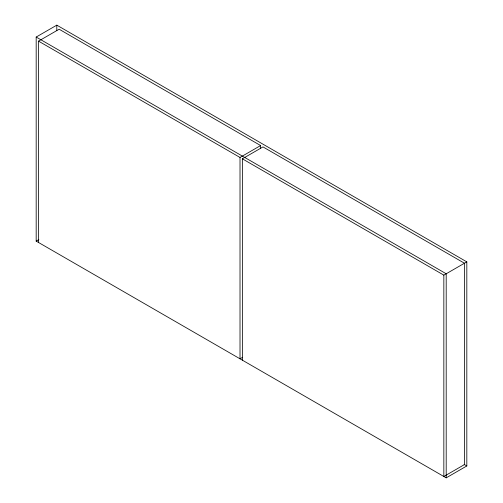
<?xml version="1.0" encoding="UTF-8"?>
<svg xmlns="http://www.w3.org/2000/svg" width="503" height="503" viewBox="0 0 503 503"><rect width="100%" height="100%" fill="white"/><g stroke="black" fill="none" stroke-linecap="round" stroke-linejoin="round"><path stroke-width="0.75" d="M36.178 37.052L56.801 25.15L466.822 261.874L466.822 465.948L446.199 477.85L36.178 241.126L36.178 37.052L446.199 273.777L446.199 477.85M38.536 242.49L38.536 41.133L59.159 29.231L260.629 145.549L260.629 148.687M36.178 241.126L38.844 239.591M38.536 41.133L240.013 157.458L260.629 145.549M242.371 360.167L242.371 158.816L262.987 146.914L464.464 263.232L464.464 464.583L443.841 476.492L443.841 275.135L466.822 261.874M242.672 357.275L240.013 358.809L240.013 157.458M242.371 158.816L443.841 275.135M464.099 464.376L466.822 465.948M56.801 25.15L56.801 30.645"/></g></svg>
